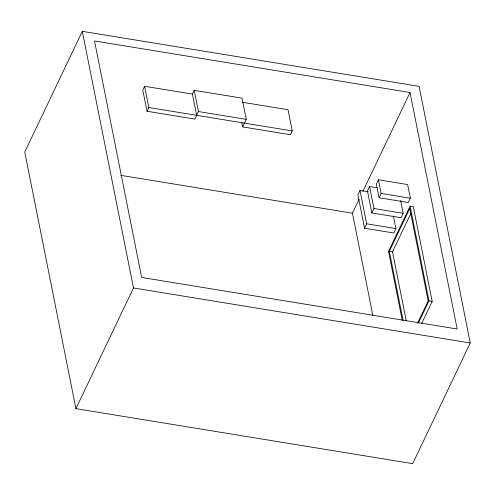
<?xml version="1.0" encoding="UTF-8"?>
<svg xmlns="http://www.w3.org/2000/svg" width="495" height="495" viewBox="0 0 495 495"><rect width="100%" height="100%" fill="white"/><g stroke="black" fill="none" stroke-linecap="round" stroke-linejoin="round"><path stroke-width="0.74" d="M82.312 31.334L24.75 152.014L75.914 408.647L412.688 463.667L470.25 342.986L419.086 86.353L82.312 31.334L133.483 287.96L75.914 408.647M196.645 115.316L192.413 94.1L144.602 86.285L142.801 90.059L147.034 111.276L194.844 119.091L198.439 111.548L194.213 90.325L242.024 98.14L246.256 119.357L242.655 126.899L290.472 134.714L292.267 130.94L288.041 109.723L242.501 102.279M147.034 111.276L148.828 107.508L144.602 86.285M192.413 94.1L194.213 90.325M368.237 191.763L359.995 190.42L357.885 194.844L364.543 228.226L393.76 233.003L395.87 228.579L393.358 215.962M372.871 315.532L352.471 213.203L359.123 199.25M362.786 191.571L410.033 92.516L94.514 40.961L141.663 277.46L457.182 329.008L410.033 92.516M377.06 187.809L369.573 186.584L367.463 191.008L371.832 212.943L401.055 217.713L403.165 213.289L400.597 200.432M378.421 179.79L376.355 184.115L379.077 197.753L408.295 202.529L410.361 198.204L407.639 184.561L378.421 179.79L381.138 193.427L379.077 197.753M364.543 228.226L366.653 223.802L359.995 190.42M371.832 212.943L373.942 208.513L369.573 186.584M421.554 323.693L432.178 301.412L413.288 206.656L410.101 206.137L388.513 251.392L402.305 320.581M403.066 320.284L389.324 251.367L409.761 208.525L428.181 300.911L417.632 323.025M406.253 320.803L392.51 251.893L410.968 213.19M418.368 323.173L428.992 300.892L410.101 206.137M198.439 111.548L246.256 119.357M148.828 107.508L292.267 130.94M381.138 193.427L410.361 198.204M373.942 208.513L403.165 213.289M120.786 175.348L352.471 213.203M366.653 223.802L395.87 228.579M389.324 251.367L392.51 251.893M428.992 300.892L432.178 301.412M133.483 287.96L470.25 342.986M241.752 122.352L242.655 126.899"/></g></svg>
